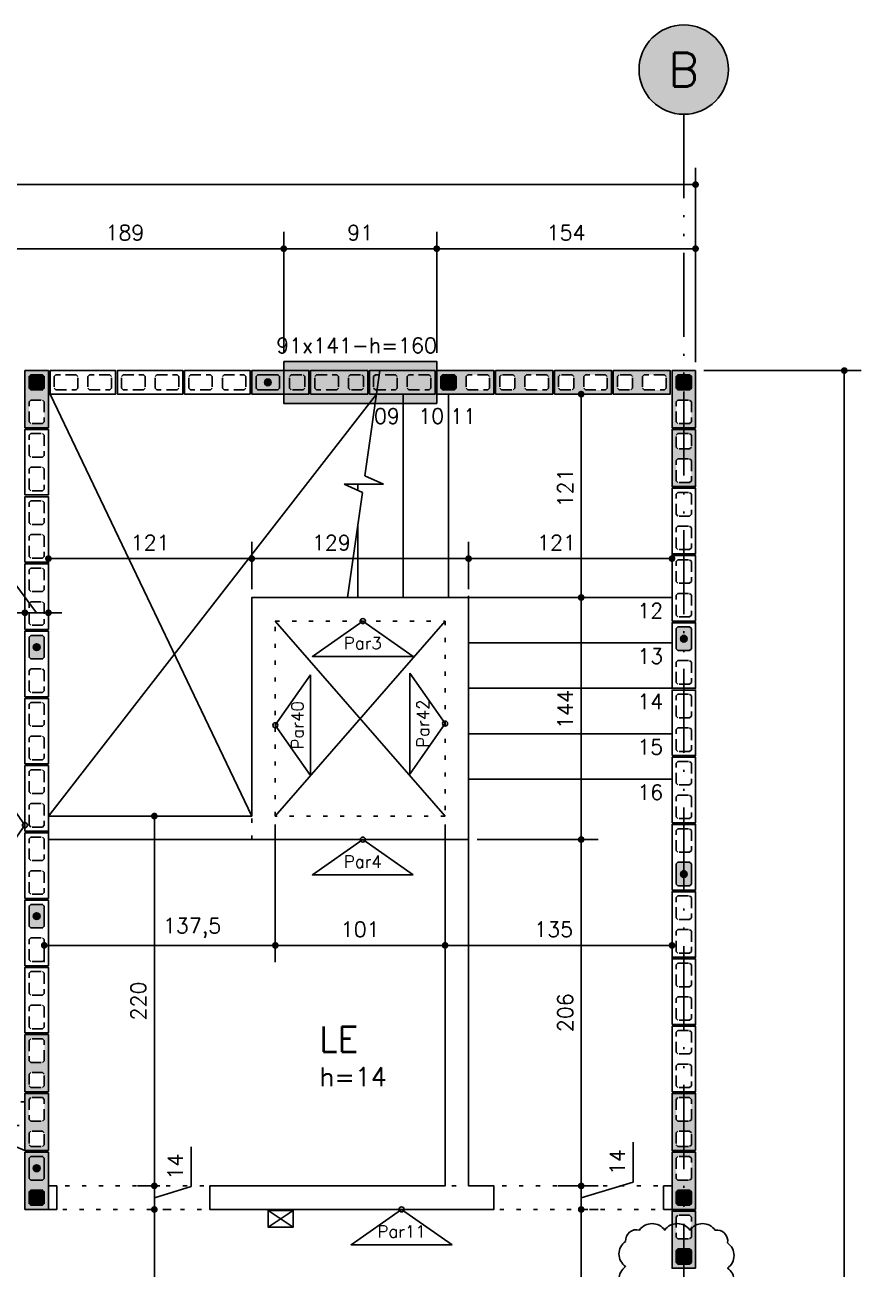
# Model space of a CAD drawing. Extents: x -14651 to 5271, y -4567 to 3191.
# Drawn here: x 2075 to 2572, y 2451 to 3191 of the extents above; entities that cross this region are included whole.
import ezdxf
from ezdxf.enums import TextEntityAlignment as Align

# ---------------------------------------------------------------- set-up
doc = ezdxf.new("R2010")
doc.units = 0
doc.header["$LTSCALE"] = 25
for name, pattern in [('DASHED2', [0.375, 0.25, -0.125]), ('ESTILO_TQS_0002', [0.4, 0.1, -0.3]), ('ESTILO_TQS_0004', [3.3, 2, -0.4, 0.05, -0.4, 0.05, -0.4])]:
    doc.linetypes.add(name, pattern=pattern)
for name, color, linetype in [('213', 252, 'Continuous'), ('241', 2, 'Continuous'), ('247', 50, 'Continuous'), ('248', 100, 'Continuous'), ('ABERTURAS', 53, 'Continuous'), ('ALVENARIA NÃO ESTRUTURAL', 242, 'Continuous'), ('Arranque', 14, 'Continuous'), ('COTA', 1, 'Continuous'), ('EIXOS', 1, 'ESTILO_TQS_0004'), ('FERRO', 5, 'Continuous'), ('H4', 254, 'Continuous'), ('IND-EIXOS', 2, 'Continuous'), ('L-D', 2, 'Continuous'), ('L-N', 4, 'Continuous'), ('Linha_fina', 1, 'Continuous'), ('Pena_1', 1, 'Continuous'), ('PENA_6', 6, 'Continuous'), ('PORTA', 3, 'ESTILO_TQS_0002'), ('T1', 2, 'Continuous'), ('TEXT-EIXOS', 3, 'Continuous'), ('TJANELA', 2, 'Continuous')]:
    doc.layers.add(name, color=color, linetype=linetype)
doc.styles.add('COTA', font='romans.shx')
doc.styles.get("Standard").update_dxf_attribs({"font": 'romans.shx'})
doc.styles.add('Texto1', font='romans.shx', dxfattribs={"height": 9})
doc.dimstyles.new('forma', dxfattribs={"dimscale": 5, "dimtxt": 1.8, "dimasz": 0.8, "dimexe": 2, "dimexo": 1, "dimgap": 1, "dimtad": 1, "dimdec": 1, "dimzin": 9, "dimtxsty": 'COTA', "dimblk1": 'DOT', "dimblk2": 'DOT', "dimsah": 1, "dimcen": 0, "dimdle": 1, "dimclrd": 256, "dimclre": 256, "dimclrt": 2, "dimadec": 0, "dimazin": 0, "dimtfac": 1, "dimtdec": 0, "dimtmove": 0, "dimatfit": 3, "dimfxl": 1, "dimtolj": 1, "dimtzin": 0, "dimarcsym": 0})

# ---------------------------------------------------------------- blocks, each defined once
blk = doc.blocks.new('P4015', base_point=(5842102.11612, -8124149.02973))
blk.add_lwpolyline([(5842082.61612, -8124156.02973), (5842121.61612, -8124156.02973), (5842121.61612, -8124142.02973), (5842082.61612, -8124142.02973), (5842082.61612, -8124156.02973)])
at = {"color": 1, "linetype": 'DASHED2'}
for points in [[(5842085.11612, -8124152.52973), (5842086.11612, -8124153.52973), (5842098.11612, -8124153.52973), (5842099.11612, -8124152.52973), (5842099.11612, -8124145.52973), (5842098.11612, -8124144.52973), (5842086.11612, -8124144.52973), (5842085.11612, -8124145.52973), (5842085.11612, -8124152.52973)], [(5842105.11612, -8124152.52973), (5842106.11612, -8124153.52973), (5842118.11612, -8124153.52973), (5842119.11612, -8124152.52973), (5842119.11612, -8124145.52973), (5842118.11612, -8124144.52973), (5842106.11612, -8124144.52973), (5842105.11612, -8124145.52973), (5842105.11612, -8124152.52973)]]:
    blk.add_lwpolyline(points, dxfattribs=at)
blk = doc.blocks.new('P3515')
at = {"layer": '248'}
h = blk.add_hatch(color=100, dxfattribs=at)
h.paths.add_polyline_path([(17, 7), (-17, 7), (-17, -7), (17, -7)])
h.paths.add_polyline_path([(-5.5, -3.5), (-6.5, -4.5), (-13.5, -4.5), (-14.5, -3.5), (-14.5, 3.5), (-13.5, 4.5), (-6.5, 4.5), (-5.5, 3.5)], flags=16)
h.paths.add_polyline_path([(0.5, 3.5), (1.5, 4.5), (13.5, 4.5), (14.5, 3.5), (14.5, -3.5), (13.5, -4.5), (1.5, -4.5), (0.5, -3.5)], flags=16)
blk.add_lwpolyline([(-17, -7), (17, -7), (17, 7), (-17, 7), (-17, -7)])
at = {"color": 1, "linetype": 'DASHED2'}
for points in [[(-14.5, -3.5), (-13.5, -4.5), (-6.5, -4.5), (-5.5, -3.5), (-5.5, 3.5), (-6.5, 4.5), (-13.5, 4.5), (-14.5, 3.5), (-14.5, -3.5)], [(0.5, -3.5), (1.5, -4.5), (13.5, -4.5), (14.5, -3.5), (14.5, 3.5), (13.5, 4.5), (1.5, 4.5), (0.5, 3.5), (0.5, -3.5)]]:
    blk.add_lwpolyline(points, dxfattribs=at)
blk = doc.blocks.new('GR-1409')
at = {"layer": '213'}
h = blk.add_hatch(color=256, dxfattribs=at)
h.paths.add_polyline_path([(-6, 4.5), (-7, 3.5), (-7, -3.5), (-6, -4.5), (6, -4.5), (7, -3.5), (7, 3.5), (6, 4.5)])
h.paths.add_polyline_path([(-2, 0, 1), (2, 0, 1)], flags=16)
at = {"layer": 'Arranque'}
blk.add_hatch(color=256, dxfattribs=at).paths.add_polyline_path([(-2, 0, 1), (2, 0, 1)])
at = {"layer": '213'}
blk.add_lwpolyline([(-7, 3.5), (-6, 4.5), (6, 4.5), (7, 3.5), (7, -3.5), (6, -4.5), (-6, -4.5), (-7, -3.5), (-7, 3.5)], dxfattribs=at)
at = {"layer": 'FERRO', "linetype": 'Continuous'}
blk.add_circle((0, 0), 2, dxfattribs=at)
blk = doc.blocks.new('GR-0909')
at = {"layer": '213'}
h = blk.add_hatch(color=256, dxfattribs=at)
h.paths.add_polyline_path([(3.5, -4.5), (4.5, -3.5), (4.500001, 3.5), (3.500001, 4.5), (-3.499999, 4.5), (-4.499999, 3.5), (-4.5, -3.5), (-3.5, -4.5)])
h.paths.add_polyline_path([(-2, 0, -1), (2, 0, -1)], flags=16)
at = {"layer": 'Arranque'}
blk.add_hatch(color=256, dxfattribs=at).paths.add_polyline_path([(2, 0, 1), (-2, 0, 1)])
at = {"layer": '213'}
blk.add_lwpolyline([(3.500001, 4.5), (4.500001, 3.5), (4.5, -3.5), (3.5, -4.5), (-3.5, -4.5), (-4.5, -3.5), (-4.499999, 3.5), (-3.499999, 4.5), (3.500001, 4.5)], dxfattribs=at)
at = {"layer": 'FERRO', "linetype": 'Continuous'}
blk.add_circle((0, 0), 2, dxfattribs=at)
blk = doc.blocks.new('_IDNPAR_2')
at = {"color": 3}
blk.add_lwpolyline([(1, -0.7), (0, 0), (-1, -0.7)], close=True, dxfattribs=at)
blk.add_circle((0, 0), 0.05, dxfattribs=at)
at = {"layer": '247', "color": 2, "style": 'COTA', "flags": 8}
blk.add_attdef('ID', text='', height=0.24, dxfattribs=at).set_placement((0, -0.438), align=Align.MIDDLE_CENTER)
blk = doc.blocks.new('A$C84a07bde')
at = {"layer": 'H4'}
h = blk.add_hatch(color=256, dxfattribs=at)
edge = h.paths.add_edge_path()
edge.add_arc((2776.14, -214.93), 26.59, 0, 360)
at = {"layer": 'EIXOS'}
blk.add_line((2776.14, -241.46), (2776.14, -1700.03), dxfattribs=at)
at = {"layer": 'IND-EIXOS'}
blk.add_circle((2776.14, -214.93), 26.59, dxfattribs=at)
at = {"layer": 'TEXT-EIXOS'}
blk.add_text('B', height=20, dxfattribs=at).set_placement((2776.03, -214.93), align=Align.MIDDLE_CENTER)
blk = doc.blocks.new('_Dot')
at = {"color": 0, "linetype": 'ByBlock', "lineweight": -2}
blk.add_line((-0.5, 0), (-1, 0), dxfattribs=at)
at = {"color": 0, "linetype": 'ByBlock', "const_width": 0.5}
blk.add_lwpolyline([(-0.25, 0, 1), (0.25, 0, 1)], format="xyb", close=True, dxfattribs=at)
blk = doc.blocks.new('*D84')
at = {"layer": 'COTA', "lineweight": -2, "transparency": 16777216}
for p, q in [((2039.52, 2995.9), (2039.52, 3067.93)), ((2228.52, 2995.9), (2228.52, 3067.93)), ((2043.52, 3057.93), (2224.52, 3057.93))]:
    blk.add_line(p, q, dxfattribs=at)
at = {"layer": 'Defpoints', "color": 0, "transparency": 16777216}
for p in [(2228.52, 3057.93), (2039.52, 2990.9), (2228.52, 2990.9)]:
    blk.add_point(p, dxfattribs=at)
at = {"layer": 'COTA', "lineweight": -2, "transparency": 16777216, "xscale": 4, "yscale": 4, "zscale": 4, "rotation": 180}
blk.add_blockref('_Dot', (2039.52, 3057.93), dxfattribs=at)
at = {"layer": 'COTA', "lineweight": -2, "transparency": 16777216, "xscale": 4, "yscale": 4, "zscale": 4}
blk.add_blockref('_Dot', (2228.52, 3057.93), dxfattribs=at)
at = {"layer": 'COTA', "color": 2, "transparency": 16777216, "insert": (2134.02, 3067.43), "char_height": 9, "attachment_point": 5, "style": 'COTA'}
blk.add_mtext('\\A1;189 ', dxfattribs=at)
blk = doc.blocks.new('*D85')
at = {"layer": 'COTA', "lineweight": -2, "transparency": 16777216}
for p, q in [((2228.52, 2995.9), (2228.52, 3067.93)), ((2319.52, 2995.9), (2319.52, 3067.93)), ((2232.52, 3057.93), (2315.52, 3057.93))]:
    blk.add_line(p, q, dxfattribs=at)
at = {"layer": 'Defpoints', "color": 0, "transparency": 16777216}
for p in [(2319.52, 3057.93), (2228.52, 2990.9), (2319.52, 2990.9)]:
    blk.add_point(p, dxfattribs=at)
at = {"layer": 'COTA', "lineweight": -2, "transparency": 16777216, "xscale": 4, "yscale": 4, "zscale": 4, "rotation": 180}
blk.add_blockref('_Dot', (2228.52, 3057.93), dxfattribs=at)
at = {"layer": 'COTA', "lineweight": -2, "transparency": 16777216, "xscale": 4, "yscale": 4, "zscale": 4}
blk.add_blockref('_Dot', (2319.52, 3057.93), dxfattribs=at)
at = {"layer": 'COTA', "color": 2, "transparency": 16777216, "insert": (2274.02, 3067.43), "char_height": 9, "attachment_point": 5, "style": 'COTA'}
blk.add_mtext('\\A1;91 ', dxfattribs=at)
blk = doc.blocks.new('*D86')
at = {"layer": 'COTA', "lineweight": -2, "transparency": 16777216}
for p, q in [((2319.52, 2995.9), (2319.52, 3067.93)), ((2473.52, 2990.4), (2473.52, 3067.93)), ((2323.52, 3057.93), (2469.52, 3057.93))]:
    blk.add_line(p, q, dxfattribs=at)
at = {"layer": 'Defpoints', "color": 0, "transparency": 16777216}
for p in [(2473.52, 3057.93), (2319.52, 2990.9), (2473.52, 2985.4)]:
    blk.add_point(p, dxfattribs=at)
at = {"layer": 'COTA', "lineweight": -2, "transparency": 16777216, "xscale": 4, "yscale": 4, "zscale": 4, "rotation": 180}
blk.add_blockref('_Dot', (2319.52, 3057.93), dxfattribs=at)
at = {"layer": 'COTA', "lineweight": -2, "transparency": 16777216, "xscale": 4, "yscale": 4, "zscale": 4}
blk.add_blockref('_Dot', (2473.52, 3057.93), dxfattribs=at)
at = {"layer": 'COTA', "color": 2, "transparency": 16777216, "insert": (2396.52, 3067.43), "char_height": 9, "attachment_point": 5, "style": 'COTA'}
blk.add_mtext('\\A1;154 ', dxfattribs=at)
blk = doc.blocks.new('*D116')
at = {"layer": 'COTA', "lineweight": -2, "transparency": 16777216}
for p, q in [((2478.52, 2985.4), (2572.03, 2985.4)), ((2562.03, 1840.42), (2562.03, 2981.4)), ((2478.52, 1836.42), (2572.03, 1836.42))]:
    blk.add_line(p, q, dxfattribs=at)
at = {"layer": 'Defpoints', "color": 0, "transparency": 16777216}
for p in [(2473.52, 2985.4), (2562.03, 2985.4), (2473.52, 1836.42)]:
    blk.add_point(p, dxfattribs=at)
at = {"layer": 'COTA', "lineweight": -2, "transparency": 16777216, "xscale": 4, "yscale": 4, "zscale": 4}
for p, rotation in [((2562.03, 2985.4), 90), ((2562.03, 1836.42), 270)]:
    blk.add_blockref('_Dot', p, dxfattribs=dict(at, rotation=rotation))
at = {"layer": 'COTA', "color": 2, "transparency": 16777216, "insert": (2552.53, 2410.91), "char_height": 9, "attachment_point": 5, "rotation": 90, "style": 'COTA'}
blk.add_mtext('\\A1;1149 ', dxfattribs=at)
blk = doc.blocks.new('*D123')
at = {"layer": 'COTA', "lineweight": -2, "transparency": 16777216}
for p, q in [((1483.52, 2840.06), (1483.52, 2851.34)), ((2074.52, 2836.4), (2074.52, 2851.34)), ((1487.52, 2841.34), (2070.52, 2841.34))]:
    blk.add_line(p, q, dxfattribs=at)
at = {"layer": 'Defpoints', "color": 0, "transparency": 16777216}
for p in [(1483.52, 2835.06), (2074.52, 2841.34), (2074.52, 2831.4)]:
    blk.add_point(p, dxfattribs=at)
at = {"layer": 'COTA', "lineweight": -2, "transparency": 16777216, "xscale": 4, "yscale": 4, "zscale": 4, "rotation": 180}
blk.add_blockref('_Dot', (1483.52, 2841.34), dxfattribs=at)
at = {"layer": 'COTA', "lineweight": -2, "transparency": 16777216, "xscale": 4, "yscale": 4, "zscale": 4}
blk.add_blockref('_Dot', (2074.52, 2841.34), dxfattribs=at)
at = {"layer": 'COTA', "color": 2, "transparency": 16777216, "insert": (1779.02, 2850.84), "char_height": 9, "attachment_point": 5, "style": 'COTA'}
blk.add_mtext('\\A1;591 ', dxfattribs=at)
blk = doc.blocks.new('*D124')
at = {"layer": 'COTA', "lineweight": -2, "transparency": 16777216}
for p, q in [((2062.44, 2867.04), (2038.73, 2867.04)), ((2081.52, 2841.34), (2062.44, 2867.04)), ((2074.52, 2836.4), (2074.52, 2851.34)), ((2088.52, 2846.34), (2088.52, 2851.34)), ((2070.52, 2841.34), (2066.52, 2841.34)), ((2074.52, 2841.34), (2088.52, 2841.34)), ((2074.52, 2841.34), (2088.52, 2841.34)), ((2092.52, 2841.34), (2096.52, 2841.34))]:
    blk.add_line(p, q, dxfattribs=at)
at = {"layer": 'Defpoints', "color": 0, "transparency": 16777216}
for p in [(2088.52, 2841.34), (2088.52, 2841.34), (2074.52, 2831.4)]:
    blk.add_point(p, dxfattribs=at)
at = {"layer": 'COTA', "lineweight": -2, "transparency": 16777216, "xscale": 4, "yscale": 4, "zscale": 4}
blk.add_blockref('_Dot', (2074.52, 2841.34), dxfattribs=at)
at = {"layer": 'COTA', "lineweight": -2, "transparency": 16777216, "xscale": 4, "yscale": 4, "zscale": 4, "rotation": 180}
blk.add_blockref('_Dot', (2088.52, 2841.34), dxfattribs=at)
at = {"layer": 'COTA', "color": 2, "transparency": 16777216, "insert": (2050.58, 2876.54), "char_height": 9, "attachment_point": 5, "style": 'COTA'}
blk.add_mtext('\\A1;14 ', dxfattribs=at)
blk = doc.blocks.new('*D178')
at = {"layer": 'COTA', "lineweight": -2, "transparency": 16777216}
for p, q in [((2152.85, 2720.4), (2141.54, 2720.4)), ((2151.54, 2716.4), (2151.54, 2504.4)), ((2154.81, 2500.4), (2141.54, 2500.4))]:
    blk.add_line(p, q, dxfattribs=at)
at = {"layer": 'Defpoints', "color": 0, "transparency": 16777216}
for p in [(2157.85, 2720.4), (2151.54, 2500.4), (2159.81, 2500.4)]:
    blk.add_point(p, dxfattribs=at)
at = {"layer": 'COTA', "lineweight": -2, "transparency": 16777216, "xscale": 4, "yscale": 4, "zscale": 4}
for p, rotation in [((2151.54, 2720.4), 90), ((2151.54, 2500.4), 270)]:
    blk.add_blockref('_Dot', p, dxfattribs=dict(at, rotation=rotation))
at = {"layer": 'COTA', "color": 2, "transparency": 16777216, "insert": (2142.04, 2610.4), "char_height": 9, "attachment_point": 5, "rotation": 90, "style": 'COTA'}
blk.add_mtext('\\A1;220 ', dxfattribs=at)
blk = doc.blocks.new('*D179')
at = {"layer": 'COTA', "lineweight": -2, "transparency": 16777216}
for p, q in [((2173.54, 2500), (2173.54, 2523.72)), ((2151.54, 2504.4), (2151.54, 2508.4)), ((2154.81, 2500.4), (2141.54, 2500.4)), ((2151.54, 2500.4), (2151.54, 2486.4)), ((2151.54, 2500.4), (2151.54, 2486.4)), ((2151.54, 2493.4), (2173.54, 2500)), ((2151.54, 2482.4), (2151.54, 2478.4)), ((2156.54, 2486.4), (2161.54, 2486.4))]:
    blk.add_line(p, q, dxfattribs=at)
at = {"layer": 'Defpoints', "color": 0, "transparency": 16777216}
for p in [(2159.81, 2500.4), (2151.54, 2486.4), (2151.54, 2486.4)]:
    blk.add_point(p, dxfattribs=at)
at = {"layer": 'COTA', "lineweight": -2, "transparency": 16777216, "xscale": 4, "yscale": 4, "zscale": 4}
for p, rotation in [((2151.54, 2500.4), 270), ((2151.54, 2486.4), 90)]:
    blk.add_blockref('_Dot', p, dxfattribs=dict(at, rotation=rotation))
at = {"layer": 'COTA', "color": 2, "transparency": 16777216, "insert": (2164.04, 2511.86), "char_height": 9, "attachment_point": 5, "rotation": 90, "style": 'COTA'}
blk.add_mtext('\\A1;14 ', dxfattribs=at)
blk = doc.blocks.new('*D180')
at = {"layer": 'COTA', "lineweight": -2, "transparency": 16777216}
for p, q in [((2151.54, 2482.4), (2151.54, 1854.4)), ((2156.54, 2486.4), (2161.54, 2486.4)), ((2146.54, 1850.4), (2141.54, 1850.4))]:
    blk.add_line(p, q, dxfattribs=at)
at = {"layer": 'Defpoints', "color": 0, "transparency": 16777216}
for p in [(2151.54, 2486.4), (2151.54, 1850.4), (2151.54, 1850.4)]:
    blk.add_point(p, dxfattribs=at)
at = {"layer": 'COTA', "lineweight": -2, "transparency": 16777216, "xscale": 4, "yscale": 4, "zscale": 4}
for p, rotation in [((2151.54, 2486.4), 90), ((2151.54, 1850.4), 270)]:
    blk.add_blockref('_Dot', p, dxfattribs=dict(at, rotation=rotation))
at = {"layer": 'COTA', "color": 2, "transparency": 16777216, "insert": (2142.04, 2168.4), "char_height": 9, "attachment_point": 5, "rotation": 90, "style": 'COTA'}
blk.add_mtext('\\A1;636 ', dxfattribs=at)
blk = doc.blocks.new('*D181')
at = {"layer": 'COTA', "lineweight": -2, "transparency": 16777216}
for p, q in [((2436.49, 2502.7), (2436.49, 2526.42)), ((2405.49, 2504.4), (2405.49, 2508.4)), ((2405.49, 2493.4), (2436.49, 2502.7)), ((2404.02, 2500.4), (2415.49, 2500.4)), ((2405.49, 2500.4), (2405.49, 2486.4)), ((2405.49, 2500.4), (2405.49, 2486.4)), ((2405.49, 2482.4), (2405.49, 2478.4)), ((2410.49, 2486.4), (2415.49, 2486.4))]:
    blk.add_line(p, q, dxfattribs=at)
at = {"layer": 'Defpoints', "color": 0, "transparency": 16777216}
for p in [(2399.02, 2500.4), (2405.49, 2486.4), (2405.49, 2486.4)]:
    blk.add_point(p, dxfattribs=at)
at = {"layer": 'COTA', "lineweight": -2, "transparency": 16777216, "xscale": 4, "yscale": 4, "zscale": 4}
for p, rotation in [((2405.49, 2500.4), 270), ((2405.49, 2486.4), 90)]:
    blk.add_blockref('_Dot', p, dxfattribs=dict(at, rotation=rotation))
at = {"layer": 'COTA', "color": 2, "transparency": 16777216, "insert": (2426.99, 2514.56), "char_height": 9, "attachment_point": 5, "rotation": 90, "style": 'COTA'}
blk.add_mtext('\\A1;14 ', dxfattribs=at)
blk = doc.blocks.new('*D182')
at = {"layer": 'COTA', "lineweight": -2, "transparency": 16777216}
for p, q in [((2405.49, 2482.4), (2405.49, 2339.4)), ((2410.49, 2486.4), (2415.49, 2486.4)), ((2410.49, 2335.4), (2415.49, 2335.4))]:
    blk.add_line(p, q, dxfattribs=at)
at = {"layer": 'Defpoints', "color": 0, "transparency": 16777216}
for p in [(2405.49, 2486.4), (2405.49, 2335.4), (2405.49, 2335.4)]:
    blk.add_point(p, dxfattribs=at)
at = {"layer": 'COTA', "lineweight": -2, "transparency": 16777216, "xscale": 4, "yscale": 4, "zscale": 4}
for p, rotation in [((2405.49, 2486.4), 90), ((2405.49, 2335.4), 270)]:
    blk.add_blockref('_Dot', p, dxfattribs=dict(at, rotation=rotation))
at = {"layer": 'COTA', "color": 2, "transparency": 16777216, "insert": (2395.99, 2410.9), "char_height": 9, "attachment_point": 5, "rotation": 90, "style": 'COTA'}
blk.add_mtext('\\A1;151 ', dxfattribs=at)
blk = doc.blocks.new('*D189')
at = {"layer": 'COTA', "lineweight": -2, "transparency": 16777216}
for p, q in [((2223.52, 2715.43), (2223.52, 2633.49)), ((2090.02, 2643.49), (2219.52, 2643.49)), ((2086.02, 2641.9), (2086.02, 2633.49))]:
    blk.add_line(p, q, dxfattribs=at)
at = {"layer": 'Defpoints', "color": 0, "transparency": 16777216}
for p in [(2223.52, 2720.43), (2086.02, 2646.9), (2223.52, 2643.49)]:
    blk.add_point(p, dxfattribs=at)
at = {"layer": 'COTA', "lineweight": -2, "transparency": 16777216, "xscale": 4, "yscale": 4, "zscale": 4, "rotation": 180}
blk.add_blockref('_Dot', (2086.02, 2643.49), dxfattribs=at)
at = {"layer": 'COTA', "lineweight": -2, "transparency": 16777216, "xscale": 4, "yscale": 4, "zscale": 4}
blk.add_blockref('_Dot', (2223.52, 2643.49), dxfattribs=at)
at = {"layer": 'COTA', "color": 2, "transparency": 16777216, "insert": (2174, 2653.85), "char_height": 9, "attachment_point": 5, "style": 'COTA'}
blk.add_mtext('\\A1;137,5 ', dxfattribs=at)
blk = doc.blocks.new('*D190')
at = {"layer": 'COTA', "lineweight": -2, "transparency": 16777216}
for p, q in [((2223.52, 2715.43), (2223.52, 2633.49)), ((2324.52, 2715.43), (2324.52, 2633.49)), ((2227.52, 2643.49), (2320.52, 2643.49))]:
    blk.add_line(p, q, dxfattribs=at)
at = {"layer": 'Defpoints', "color": 0, "transparency": 16777216}
for p in [(2223.52, 2720.43), (2324.52, 2720.43), (2324.52, 2643.49)]:
    blk.add_point(p, dxfattribs=at)
at = {"layer": 'COTA', "lineweight": -2, "transparency": 16777216, "xscale": 4, "yscale": 4, "zscale": 4, "rotation": 180}
blk.add_blockref('_Dot', (2223.52, 2643.49), dxfattribs=at)
at = {"layer": 'COTA', "lineweight": -2, "transparency": 16777216, "xscale": 4, "yscale": 4, "zscale": 4}
blk.add_blockref('_Dot', (2324.52, 2643.49), dxfattribs=at)
at = {"layer": 'COTA', "color": 2, "transparency": 16777216, "insert": (2274.02, 2652.99), "char_height": 9, "attachment_point": 5, "style": 'COTA'}
blk.add_mtext('\\A1;101 ', dxfattribs=at)
blk = doc.blocks.new('*D191')
at = {"layer": 'COTA', "lineweight": -2, "transparency": 16777216}
for p, q in [((2324.52, 2715.43), (2324.52, 2633.49)), ((2459.52, 2656.68), (2459.52, 2633.49)), ((2328.52, 2643.49), (2455.52, 2643.49))]:
    blk.add_line(p, q, dxfattribs=at)
at = {"layer": 'Defpoints', "color": 0, "transparency": 16777216}
for p in [(2324.52, 2720.43), (2459.52, 2661.68), (2459.52, 2643.49)]:
    blk.add_point(p, dxfattribs=at)
at = {"layer": 'COTA', "lineweight": -2, "transparency": 16777216, "xscale": 4, "yscale": 4, "zscale": 4, "rotation": 180}
blk.add_blockref('_Dot', (2324.52, 2643.49), dxfattribs=at)
at = {"layer": 'COTA', "lineweight": -2, "transparency": 16777216, "xscale": 4, "yscale": 4, "zscale": 4}
blk.add_blockref('_Dot', (2459.52, 2643.49), dxfattribs=at)
at = {"layer": 'COTA', "color": 2, "transparency": 16777216, "insert": (2389.09, 2652.99), "char_height": 9, "attachment_point": 5, "style": 'COTA'}
blk.add_mtext('\\A1;135 ', dxfattribs=at)
blk = doc.blocks.new('*D198')
at = {"layer": 'COTA', "lineweight": -2, "transparency": 16777216}
for p, q in [((449.52, 2990.4), (449.52, 3106.05)), ((2473.52, 2990.4), (2473.52, 3106.05)), ((453.52, 3096.05), (2469.52, 3096.05))]:
    blk.add_line(p, q, dxfattribs=at)
at = {"layer": 'Defpoints', "color": 0, "transparency": 16777216}
for p in [(2473.52, 3096.05), (449.52, 2985.4), (2473.52, 2985.4)]:
    blk.add_point(p, dxfattribs=at)
at = {"layer": 'COTA', "lineweight": -2, "transparency": 16777216, "xscale": 4, "yscale": 4, "zscale": 4, "rotation": 180}
blk.add_blockref('_Dot', (449.52, 3096.05), dxfattribs=at)
at = {"layer": 'COTA', "lineweight": -2, "transparency": 16777216, "xscale": 4, "yscale": 4, "zscale": 4}
blk.add_blockref('_Dot', (2473.52, 3096.05), dxfattribs=at)
at = {"layer": 'COTA', "color": 2, "transparency": 16777216, "insert": (1461.52, 3105.55), "char_height": 9, "attachment_point": 5, "style": 'COTA'}
blk.add_mtext('\\A1;2024 ', dxfattribs=at)
blk = doc.blocks.new('interrup')
at = {"layer": 'Linha_fina'}
for p, q in [((-1, 0), (-0.33, 2.31)), ((0.33, -2.31), (-0.33, 2.31)), ((1, 0), (0.33, -2.31))]:
    blk.add_line(p, q, dxfattribs=at)
blk = doc.blocks.new('*D227')
at = {"layer": 'COTA', "lineweight": -2, "transparency": 16777216}
for p, q in [((2338.52, 2856.4), (2338.52, 2883.54)), ((2459.52, 2869.44), (2459.52, 2883.54)), ((2342.52, 2873.54), (2455.52, 2873.54))]:
    blk.add_line(p, q, dxfattribs=at)
at = {"layer": 'Defpoints', "color": 0, "transparency": 16777216}
for p in [(2459.52, 2873.54), (2459.52, 2864.44), (2338.52, 2851.4)]:
    blk.add_point(p, dxfattribs=at)
at = {"layer": 'COTA', "lineweight": -2, "transparency": 16777216, "xscale": 4, "yscale": 4, "zscale": 4, "rotation": 180}
blk.add_blockref('_Dot', (2338.52, 2873.54), dxfattribs=at)
at = {"layer": 'COTA', "lineweight": -2, "transparency": 16777216, "xscale": 4, "yscale": 4, "zscale": 4}
blk.add_blockref('_Dot', (2459.52, 2873.54), dxfattribs=at)
at = {"layer": 'COTA', "color": 2, "transparency": 16777216, "insert": (2390.78, 2883.04), "char_height": 9, "attachment_point": 5, "style": 'COTA'}
blk.add_mtext('\\A1;121 ', dxfattribs=at)
blk = doc.blocks.new('*D228')
at = {"layer": 'COTA', "lineweight": -2, "transparency": 16777216}
for p, q in [((2209.52, 2855.4), (2209.52, 2883.54)), ((2338.52, 2855.4), (2338.52, 2883.54)), ((2334.52, 2873.54), (2213.52, 2873.54))]:
    blk.add_line(p, q, dxfattribs=at)
at = {"layer": 'Defpoints', "color": 0, "transparency": 16777216}
for p in [(2209.52, 2873.54), (2209.52, 2850.4), (2338.52, 2850.4)]:
    blk.add_point(p, dxfattribs=at)
at = {"layer": 'COTA', "lineweight": -2, "transparency": 16777216, "xscale": 4, "yscale": 4, "zscale": 4, "rotation": 180}
blk.add_blockref('_Dot', (2209.52, 2873.54), dxfattribs=at)
at = {"layer": 'COTA', "lineweight": -2, "transparency": 16777216, "xscale": 4, "yscale": 4, "zscale": 4}
blk.add_blockref('_Dot', (2338.52, 2873.54), dxfattribs=at)
at = {"layer": 'COTA', "color": 2, "transparency": 16777216, "insert": (2256.83, 2883.04), "char_height": 9, "attachment_point": 5, "style": 'COTA'}
blk.add_mtext('\\A1;129 ', dxfattribs=at)
blk = doc.blocks.new('*D229')
at = {"layer": 'COTA', "lineweight": -2, "transparency": 16777216}
for p, q in [((2088.52, 2867.93), (2088.52, 2883.54)), ((2209.52, 2855.4), (2209.52, 2883.54)), ((2205.52, 2873.54), (2092.52, 2873.54))]:
    blk.add_line(p, q, dxfattribs=at)
at = {"layer": 'Defpoints', "color": 0, "transparency": 16777216}
for p in [(2088.52, 2873.54), (2088.52, 2862.93), (2209.52, 2850.4)]:
    blk.add_point(p, dxfattribs=at)
at = {"layer": 'COTA', "lineweight": -2, "transparency": 16777216, "xscale": 4, "yscale": 4, "zscale": 4, "rotation": 180}
blk.add_blockref('_Dot', (2088.52, 2873.54), dxfattribs=at)
at = {"layer": 'COTA', "lineweight": -2, "transparency": 16777216, "xscale": 4, "yscale": 4, "zscale": 4}
blk.add_blockref('_Dot', (2209.52, 2873.54), dxfattribs=at)
at = {"layer": 'COTA', "color": 2, "transparency": 16777216, "insert": (2149.02, 2883.04), "char_height": 9, "attachment_point": 5, "style": 'COTA'}
blk.add_mtext('\\A1;121 ', dxfattribs=at)
blk = doc.blocks.new('*D230')
at = {"layer": 'COTA', "lineweight": -2, "transparency": 16777216}
for p, q in [((2407.95, 2971.4), (2395.49, 2971.4)), ((2405.49, 2967.4), (2405.49, 2854.4)), ((2401.52, 2850.4), (2395.49, 2850.4))]:
    blk.add_line(p, q, dxfattribs=at)
at = {"layer": 'Defpoints', "color": 0, "transparency": 16777216}
for p in [(2412.95, 2971.4), (2405.49, 2850.4), (2406.52, 2850.4)]:
    blk.add_point(p, dxfattribs=at)
at = {"layer": 'COTA', "lineweight": -2, "transparency": 16777216, "xscale": 4, "yscale": 4, "zscale": 4}
for p, rotation in [((2405.49, 2971.4), 90), ((2405.49, 2850.4), 270)]:
    blk.add_blockref('_Dot', p, dxfattribs=dict(at, rotation=rotation))
at = {"layer": 'COTA', "color": 2, "transparency": 16777216, "insert": (2395.99, 2915.61), "char_height": 9, "attachment_point": 5, "rotation": 90, "style": 'COTA'}
blk.add_mtext('\\A1;121 ', dxfattribs=at)
blk = doc.blocks.new('*D231')
at = {"layer": 'COTA', "lineweight": -2, "transparency": 16777216}
for p, q in [((2343.52, 2850.4), (2415.49, 2850.4)), ((2405.49, 2846.4), (2405.49, 2710.43)), ((2343.52, 2706.43), (2415.49, 2706.43))]:
    blk.add_line(p, q, dxfattribs=at)
at = {"layer": 'Defpoints', "color": 0, "transparency": 16777216}
for p in [(2338.52, 2850.4), (2338.52, 2706.43), (2405.49, 2706.43)]:
    blk.add_point(p, dxfattribs=at)
at = {"layer": 'COTA', "lineweight": -2, "transparency": 16777216, "xscale": 4, "yscale": 4, "zscale": 4}
for p, rotation in [((2405.49, 2850.4), 90), ((2405.49, 2706.43), 270)]:
    blk.add_blockref('_Dot', p, dxfattribs=dict(at, rotation=rotation))
at = {"layer": 'COTA', "color": 2, "transparency": 16777216, "insert": (2395.99, 2783.82), "char_height": 9, "attachment_point": 5, "rotation": 90, "style": 'COTA'}
blk.add_mtext('\\A1;144 ', dxfattribs=at)
blk = doc.blocks.new('*D232')
at = {"layer": 'COTA', "lineweight": -2, "transparency": 16777216}
for p, q in [((2343.52, 2706.43), (2415.49, 2706.43)), ((2405.49, 2702.43), (2405.49, 2504.4)), ((2391.69, 2500.4), (2415.49, 2500.4))]:
    blk.add_line(p, q, dxfattribs=at)
at = {"layer": 'Defpoints', "color": 0, "transparency": 16777216}
for p in [(2338.52, 2706.43), (2386.69, 2500.4), (2405.49, 2500.4)]:
    blk.add_point(p, dxfattribs=at)
at = {"layer": 'COTA', "lineweight": -2, "transparency": 16777216, "xscale": 4, "yscale": 4, "zscale": 4}
for p, rotation in [((2405.49, 2706.43), 90), ((2405.49, 2500.4), 270)]:
    blk.add_blockref('_Dot', p, dxfattribs=dict(at, rotation=rotation))
at = {"layer": 'COTA', "color": 2, "transparency": 16777216, "insert": (2395.99, 2603.42), "char_height": 9, "attachment_point": 5, "rotation": 90, "style": 'COTA'}
blk.add_mtext('\\A1;206 ', dxfattribs=at)

msp = doc.modelspace()

# ---------------------------------------------------------------- hatches: boundary and pattern name
at = {"layer": 'ABERTURAS', "transparency": 33554457}
msp.add_hatch(color=256, dxfattribs=at).paths.add_polyline_path([(2228.52, 2990.9), (2319.52, 2990.9), (2319.52, 2965.9), (2228.52, 2965.9)])

# ---------------------------------------------------------------- linework, layer by layer
at = {"layer": '241'}
msp.add_line((2338.52, 2851.4), (2338.52, 2850.4), dxfattribs=at)
for points in [[(2299.52, 2850.4), (2299.52, 2971.4)], [(2326.52, 2850.4), (2326.52, 2971.4)], [(2272.52, 2914.25), (2272.52, 2917.9)], [(2272.52, 2850.4), (2272.52, 2892.72)], [(2338.52, 2850.4), (2459.52, 2850.4)], [(2338.52, 2823.4), (2459.52, 2823.4)], [(2338.52, 2796.4), (2459.52, 2796.4)], [(2338.52, 2769.4), (2459.52, 2769.4)], [(2338.52, 2742.4), (2459.52, 2742.4)]]:
    msp.add_lwpolyline(points, dxfattribs=at)
at = {"layer": 'ABERTURAS'}
msp.add_lwpolyline([(2228.52, 2990.9), (2319.52, 2990.9), (2319.52, 2965.9), (2228.52, 2965.9)], close=True, dxfattribs=at)
at = {"layer": 'ALVENARIA NÃO ESTRUTURAL'}
for points in [[(2088.52, 2720.4), (2209.52, 2720.4), (2209.52, 2850.4), (2338.52, 2850.4), (2338.52, 2500.4), (2353.52, 2500.4), (2353.52, 2486.4), (2184.52, 2486.4), (2184.52, 2500.4), (2324.52, 2500.4), (2324.52, 2706.43), (2088.52, 2706.4), (2088.52, 2720.4)], [(2324.52, 2706.4), (2324.52, 2500.4), (2184.52, 2500.4), (2184.52, 2486.4), (2353.52, 2486.4), (2353.52, 2500.4), (2338.52, 2500.4), (2338.52, 2706.43), (2324.52, 2706.4)], [(2088.52, 2500.4), (2093.52, 2500.4), (2093.52, 2486.4), (2088.52, 2486.4), (2088.52, 2500.4)], [(2459.52, 2500.4), (2454.52, 2500.4), (2454.52, 2486.4), (2459.52, 2486.4), (2459.52, 2500.4)]]:
    msp.add_lwpolyline(points, dxfattribs=at)
at = {"layer": 'Linha_fina'}
for p, q in [((2276.82, 2922.85), (2285.76, 2985.4)), ((2283.76, 2971.4), (2088.52, 2720.4)), ((2089.52, 2971.4), (2209.52, 2720.4)), ((2266.47, 2850.4), (2275.41, 2912.95))]:
    msp.add_line(p, q, dxfattribs=at)
for points in [[(2223.52, 2720.43), (2324.52, 2836.4)], [(2223.52, 2836.4), (2324.52, 2720.43)]]:
    msp.add_lwpolyline(points, dxfattribs=at)
at = {"layer": 'Pena_1'}
for points in [[(2039.23, 2536.39), (2074.58, 2521.4)], [(2219.21, 2485.87), (2219.21, 2475.87), (2234.21, 2475.87), (2234.21, 2485.87), (2219.21, 2485.87)], [(2219.21, 2485.87), (2234.21, 2475.87)], [(2234.21, 2485.87), (2219.21, 2475.87)]]:
    msp.add_lwpolyline(points, dxfattribs=at)
at = {"layer": 'PENA_6'}
msp.add_lwpolyline([(2431.88, 2392.14, 0.520567), (2446.88, 2392.14, 0.520567), (2461.88, 2392.14, 0.520567), (2476.88, 2392.14, 0.520567), (2491.88, 2392.14, 0.520567), (2492.54, 2406.47, 0.520567), (2492.54, 2421.47, 0.520567), (2492.54, 2436.47, 0.520567), (2492.54, 2451.47, 0.520567), (2492.54, 2466.47, 0.520567), (2485.18, 2474.1, 0.520567), (2470.18, 2474.1, 0.520567), (2455.18, 2474.1, 0.520567), (2440.18, 2474.1, 0.520567), (2431.88, 2467.41, 0.520567), (2431.88, 2452.41, 0.520567), (2431.88, 2437.41, 0.520567), (2431.88, 2422.41, 0.520567), (2431.88, 2407.41, 0.520567)], format="xyb", close=True, dxfattribs=at)
at = {"layer": 'PORTA'}
for points in [[(2209.52, 2850.4), (2338.52, 2850.4), (2338.52, 2706.43), (2209.52, 2706.43)], [(2324.52, 2720.43), (2223.52, 2720.43), (2223.52, 2836.4), (2324.52, 2836.4)], [(2088.52, 2500.4), (2459.52, 2500.4), (2459.52, 2486.4), (2088.52, 2486.4)]]:
    msp.add_lwpolyline(points, close=True, dxfattribs=at)
msp.add_lwpolyline([(1483.52, 2486.4), (1838.52, 2486.4), (1838.52, 2536.4), (2074.52, 2536.4), (2074.52, 2550.4), (1824.52, 2550.4), (1824.52, 2500.4), (1483.52, 2500.4)], dxfattribs=at)

# ---------------------------------------------------------------- block references
for name, p in [('GR-0909', (2081.52, 2978.4)), ('GR-1409', (2219.02, 2978.4)), ('GR-0909', (2326.52, 2978.4)), ('GR-0909', (2466.52, 2978.4))]:
    msp.add_blockref(name, p)
at = {"xscale": -1}
for name, p, rotation in [('GR-1409', (2081.52, 2820.9), 90.00000000000311), ('GR-1409', (2466.52, 2825.9), 90.00000000000311), ('GR-1409', (2466.52, 2685.9), 90.00000000000311), ('GR-1409', (2081.52, 2660.9), 90.00000000000311), ('GR-1409', (2081.52, 2510.9), 90.00000000000311), ('GR-0909', (2081.52, 2493.4), 180), ('GR-0909', (2466.52, 2493.4), 180), ('GR-0909', (2466.52, 2458.4), 180)]:
    msp.add_blockref(name, p, dxfattribs=dict(at, rotation=rotation))
at = {"layer": '241', "xscale": -1}
for name, p, rotation in [('P3515', (2081.52, 2968.4), 90), ('P3515', (2466.52, 2968.4), 90), ('P4015', (2081.52, 2930.9), 270), ('P3515', (2466.52, 2933.4), 90), ('P4015', (2081.52, 2890.9), 270), ('P4015', (2466.52, 2895.9), 270), ('P4015', (2466.52, 2855.9), 270), ('P4015', (2081.52, 2850.9), 270), ('P4015', (2466.52, 2815.9), 270), ('P4015', (2081.52, 2810.9), 270), ('P4015', (2081.52, 2770.9), 270), ('P4015', (2466.52, 2775.9), 270), ('P4015', (2466.52, 2735.9), 270), ('P4015', (2081.52, 2730.9), 270), ('P4015', (2081.52, 2690.9), 270), ('P4015', (2466.52, 2695.9), 270), ('P4015', (2466.52, 2655.9), 270), ('P4015', (2081.52, 2650.9), 270), ('P4015', (2466.52, 2615.9), 270), ('P4015', (2081.52, 2610.9), 270), ('P4015', (2466.52, 2575.9), 270)]:
    msp.add_blockref(name, p, dxfattribs=dict(at, rotation=rotation))
at = {"layer": '241'}
for name, p in [('P4015', (2109.02, 2978.4)), ('P4015', (2299.02, 2978.4)), ('P3515', (2336.52, 2978.4)), ('P3515', (2371.52, 2978.4)), ('P3515', (2406.52, 2978.4)), ('P3515', (2441.52, 2978.4))]:
    msp.add_blockref(name, p, dxfattribs=at)
at = {"layer": '241', "xscale": -1}
for name, p in [('P4015', (2149.02, 2978.4)), ('P4015', (2189.02, 2978.4)), ('P3515', (2226.52, 2978.4)), ('P3515', (2261.52, 2978.4))]:
    msp.add_blockref(name, p, dxfattribs=at)
at = {"layer": '241'}
for p, rotation in [((2081.52, 2573.4), 90), ((2081.52, 2538.4), 90), ((2466.52, 2538.4), 90.00000000000001), ((2081.52, 2503.4), 90), ((2466.52, 2503.4), 90.00000000000001), ((2466.52, 2468.4), 90.00000000000001)]:
    msp.add_blockref('P3515', p, dxfattribs=dict(at, rotation=rotation))
at = {"layer": '247', "linetype": 'Continuous', "xscale": 30, "yscale": 30, "zscale": 30}
for p, values in [((2275.57, 2836.4), {'ID': 'Par3'}), ((2275.57, 2706.43), {'ID': 'Par4'}), ((2298.63, 2486.4), {'ID': 'Par11'})]:
    msp.add_blockref('_IDNPAR_2', p, dxfattribs=at).add_auto_attribs(values)
at = {"layer": '247', "linetype": 'Continuous'}
ref = msp.add_blockref('_IDNPAR_2', (2324.52, 2775.43), dxfattribs=dict(at, xscale=-30, yscale=30, zscale=30, rotation=270))
ref.add_attrib('ID', 'Par42', dxfattribs={"color": 2, "height": 7.2, "rotation": 90, "style": 'COTA', "flags": 8}).set_placement((2311.37, 2775.43), align=Align.MIDDLE_CENTER)
at = {"layer": '247', "linetype": 'Continuous', "xscale": 30, "yscale": 30, "zscale": 30, "rotation": 90}
msp.add_blockref('_IDNPAR_2', (2223.52, 2774.44), dxfattribs=at).add_auto_attribs({'ID': 'Par40'})
at = {"layer": '247', "linetype": 'Continuous'}
ref = msp.add_blockref('_IDNPAR_2', (2074.52, 2714.99), dxfattribs=dict(at, xscale=-30, yscale=30, zscale=30, rotation=270))
ref.add_attrib('ID', 'Par39', dxfattribs={"color": 2, "height": 7.2, "rotation": 90, "style": 'COTA', "flags": 8}).set_placement((2061.37, 2714.99), align=Align.MIDDLE_CENTER)
at = {"layer": 'COTA'}
msp.add_blockref('A$C84a07bde', (-309.62, 3379.39), dxfattribs=at)
at = {"layer": 'Linha_fina', "xscale": 5, "yscale": 5, "zscale": 5, "rotation": 81.86942266}
msp.add_blockref('interrup', (2276.12, 2917.9), dxfattribs=at)

# ---------------------------------------------------------------- texts
at = {"layer": 'L-D'}
msp.add_text('h=14', height=11, dxfattribs=at).set_placement((2249.66, 2559.75))
at = {"layer": 'L-N'}
msp.add_text('LE', height=15, dxfattribs=at).set_placement((2249.66, 2580.15))
at = {"layer": 'T1', "style": 'Texto1'}
for s, p in [('09', (2289.92, 2953.82)), ('10', (2316.25, 2953.82)), ('11', (2335.25, 2953.82)), ('12', (2446.57, 2838.04, 0.04)), ('13', (2446.57, 2811.04, 0.04)), ('14', (2446.57, 2784.04, 0.04)), ('15', (2446.57, 2757.04, 0.04)), ('16', (2446.57, 2730.04, 0.04))]:
    msp.add_text(s, height=9, dxfattribs=at).set_placement(p, align=Align.CENTER)
at = {"layer": 'TJANELA', "style": 'Texto1'}
msp.add_text('91x141-h=160', height=9, dxfattribs=at).set_placement((2271.86, 2995.86), align=Align.CENTER)

# ---------------------------------------------------------------- dimensions: what is measured, and where the dimension line sits
at = {"layer": 'COTA'}
for base, p1, p2, override, picture, middle in [((2473.52, 3096.05), (449.52, 2985.4), (2473.52, 2985.4), {"dimpost": ' '}, '*D198', (1461.52, 3105.55)), ((2228.52, 3057.93), (2039.52, 2990.9), (2228.52, 2990.9), {"dimpost": ' ', "dimtmove": 1}, '*D84', (2134.02, 3067.43)), ((2319.52, 3057.93), (2228.52, 2990.9), (2319.52, 2990.9), {"dimpost": ' ', "dimtmove": 1}, '*D85', (2274.02, 3067.43)), ((2473.52, 3057.93), (2319.52, 2990.9), (2473.52, 2985.4), {"dimpost": ' ', "dimtmove": 1}, '*D86', (2396.52, 3067.43)), ((2088.52, 2873.54), (2209.52, 2850.4), (2088.52, 2862.93), {"dimpost": ' ', "dimtmove": 1}, '*D229', (2149.02, 2883.04)), ((2074.52, 2841.34), (1483.52, 2835.06), (2074.52, 2831.4), {"dimpost": ' ', "dimtmove": 1}, '*D123', (1779.02, 2850.84)), ((2324.52, 2643.49), (2223.52, 2720.43), (2324.52, 2720.43), {"dimpost": ' ', "dimtmove": 1}, '*D190', (2274.02, 2652.99))]:
    dim = msp.add_linear_dim(base=base, p1=p1, p2=p2, dimstyle='forma', override=override, dxfattribs=at)
    dim.commit()
    dim.dimension.update_dxf_attribs({"geometry": picture, "text_midpoint": middle})
for base, p1, p2, override, picture, middle in [((2562.03, 2985.4), (2473.52, 1836.42), (2473.52, 2985.4), {"dimpost": ' '}, '*D116', (2552.53, 2410.91)), ((2151.54, 2500.4), (2157.85, 2720.4), (2159.81, 2500.4), {"dimpost": ' '}, '*D178', (2142.04, 2610.4)), ((2405.49, 2500.4), (2338.52, 2706.43), (2386.69, 2500.4), {"dimpost": ' ', "dimtmove": 1}, '*D232', (2395.99, 2603.42)), ((2405.49, 2486.4), (2399.02, 2500.4), (2405.49, 2486.4), {"dimpost": ' ', "dimtmove": 1}, '*D181', (2426.99, 2507.7)), ((2151.54, 2486.4), (2159.81, 2500.4), (2151.54, 2486.4), {"dimpost": ' ', "dimtmove": 1}, '*D179', (2164.04, 2505)), ((2151.54, 1850.4), (2151.54, 2486.4), (2151.54, 1850.4), {"dimpost": ' ', "dimtmove": 1}, '*D180', (2142.04, 2168.4)), ((2405.49, 2335.4), (2405.49, 2486.4), (2405.49, 2335.4), {"dimpost": ' ', "dimtmove": 1}, '*D182', (2395.99, 2410.9))]:
    dim = msp.add_linear_dim(base=base, p1=p1, p2=p2, angle=90, dimstyle='forma', override=override, dxfattribs=at)
    dim.commit()
    dim.dimension.update_dxf_attribs({"geometry": picture, "text_midpoint": middle})
for base, p1, p2, override, picture, middle in [((2405.49, 2850.4), (2412.95, 2971.4), (2406.52, 2850.4), {"dimpost": ' '}, '*D230', (2405.49, 2915.61)), ((2405.49, 2706.43), (2338.52, 2850.4), (2338.52, 2706.43), {"dimpost": ' ', "dimtmove": 1}, '*D231', (2405.49, 2783.82))]:
    dim = msp.add_linear_dim(base=base, p1=p1, p2=p2, angle=90, dimstyle='forma', override=override, dxfattribs=at)
    dim.commit()
    dim.dimension.update_dxf_attribs({"geometry": picture, "text_midpoint": middle, "dimtype": 128})
for base, p1, p2, override, picture, middle in [((2209.52, 2873.54), (2338.52, 2850.4), (2209.52, 2850.4), {"dimpost": ' '}, '*D228', (2256.83, 2873.54)), ((2459.52, 2873.54), (2338.52, 2851.4), (2459.52, 2864.44), {"dimpost": ' '}, '*D227', (2390.78, 2873.54)), ((2088.52, 2841.34), (2074.52, 2831.4), (2088.52, 2841.34), {"dimpost": ' ', "dimtmove": 1}, '*D124', (2057.44, 2867.04)), ((2223.52, 2643.49), (2086.02, 2646.9), (2223.52, 2720.43), {"dimpost": ' '}, '*D189', (2174, 2643.49)), ((2459.52, 2643.49), (2324.52, 2720.43), (2459.52, 2661.68), {"dimpost": ' ', "dimtmove": 1}, '*D191', (2389.09, 2643.49))]:
    dim = msp.add_linear_dim(base=base, p1=p1, p2=p2, dimstyle='forma', override=override, dxfattribs=at)
    dim.commit()
    dim.dimension.update_dxf_attribs({"geometry": picture, "text_midpoint": middle, "dimtype": 128})

doc.saveas('drawing.dxf')
